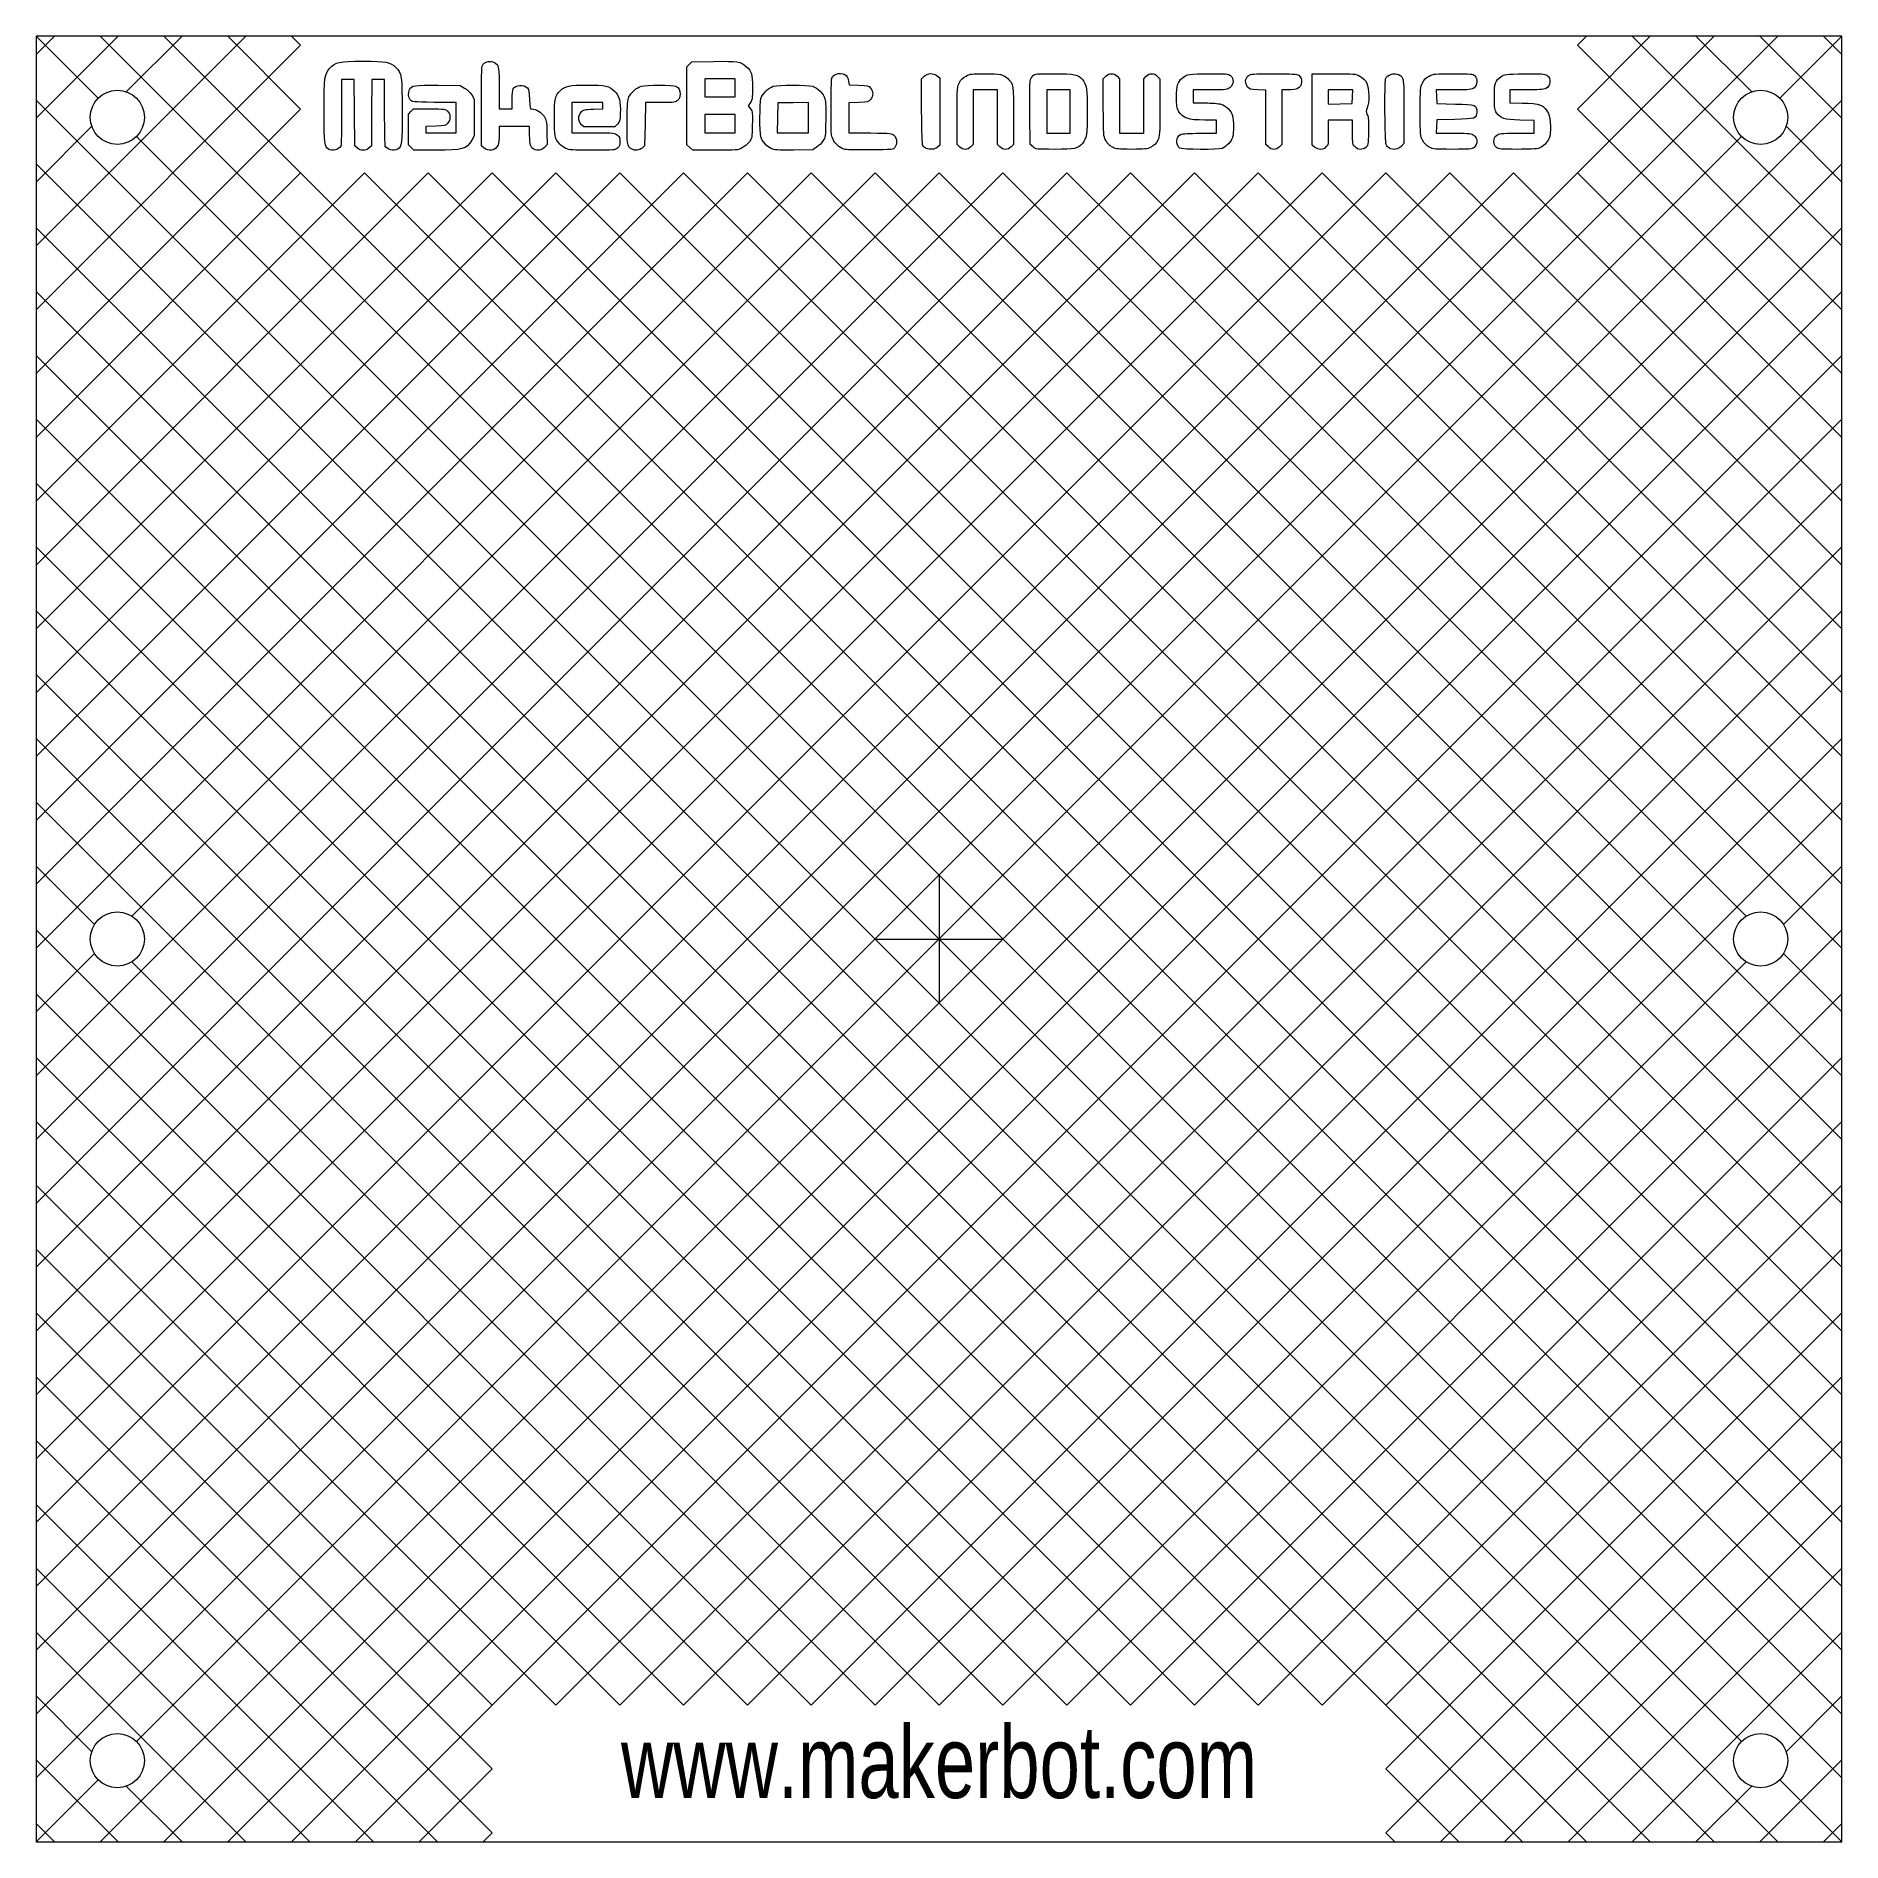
# Model space of a CAD drawing. Header units: millimetres. Extents: x -50 to 50, y -50 to 50.
import ezdxf

# ---------------------------------------------------------------- set-up
doc = ezdxf.new("R2010")
doc.units = ezdxf.units.MM
doc.layers.get('0').update_dxf_attribs({"linetype": 'CONTINUOUS', "lineweight": 0, "true_color": 0x000000})
doc.layers.add('etch', color=1, linetype='CONTINUOUS', lineweight=0, true_color=0xff0000)
doc.layers.add('grid', color=1, linetype='CONTINUOUS', lineweight=0, true_color=0xff0000)
doc.styles.get("Standard").update_dxf_attribs({"font": 'txt', "width": 0.75})

msp = doc.modelspace()

# ---------------------------------------------------------------- linework, layer by layer
for p, q in [((50, 50), (-50, 50)), ((-50, 50), (-50, -50)), ((50, -50), (50, 50)), ((-50, -50), (50, -50))]:
    msp.add_line(p, q)
for centre in [(-45.5, 45.5), (45.5, 45.5), (-45.5, 0), (45.5, 0), (-45.5, -45.5), (45.5, -45.5)]:
    msp.add_circle(centre, 1.5)
at = {"layer": 'etch', "lineweight": 5}
for p, q in [((-13.96, 48.3), (-13.82, 48.44)), ((-13.96, 46.14), (-13.96, 48.3)), ((-13.82, 48.44), (-13.68, 48.58)), ((-13.68, 48.58), (-12.49, 48.6)), ((-32.73, 47.59), (-33.08, 47.59)), ((-33.08, 47.59), (-33.08, 45.79)), ((-32.38, 47.59), (-32.73, 47.59)), ((-32.36, 45.76), (-32.38, 47.59)), ((-31.4, 47.59), (-31.42, 45.76)), ((-31.05, 47.59), (-31.4, 47.59)), ((-30.7, 47.59), (-31.05, 47.59)), ((-30.7, 45.79), (-30.7, 47.59)), ((-27.74, 47.28), (-26.51, 47.26)), ((-26.51, 47.26), (-26.27, 47.12)), ((-24.35, 47.02), (-24.35, 45.97)), ((-12.13, 47.64), (-12.97, 47.64)), ((-12.97, 47.64), (-12.97, 47.13)), ((-12.97, 47.13), (-12.97, 46.63)), ((-11.29, 47.64), (-12.13, 47.64)), ((-11.29, 47.13), (-11.29, 47.64)), ((-11.29, 46.63), (-11.29, 47.13)), ((-11.29, 47.13), (-11.29, 47.13)), ((-5.01, 47.5), (-4.98, 47.3)), ((-4.98, 47.3), (-4.45, 47.28)), ((-0.96, 47.64), (-0.82, 47.78)), ((-0.96, 45.85), (-0.96, 47.64)), ((-0.1, 47.8), (0.05, 47.69)), ((0.05, 47.69), (0.05, 45.82)), ((2.56, 47.02), (1.89, 47.02)), ((1.89, 47.02), (1.89, 45.51)), ((3.24, 47.02), (2.56, 47.02)), ((3.24, 45.51), (3.24, 47.02)), ((6.62, 47.02), (5.97, 47.02)), ((5.97, 47.02), (5.97, 45.82)), ((7.26, 47.02), (6.62, 47.02)), ((7.26, 45.82), (7.26, 47.02)), ((9.1, 47.64), (9.24, 47.78)), ((9.1, 46.06), (9.1, 47.64)), ((9.86, 47.78), (10, 47.64)), ((10, 47.64), (10, 46.13)), ((11.34, 47.64), (11.47, 47.78)), ((11.34, 46.13), (11.34, 47.64)), ((12.09, 47.78), (12.23, 47.64)), ((12.23, 47.64), (12.23, 46.06)), ((15.02, 47.02), (14.08, 47.02)), ((14.08, 47.02), (14.08, 46.66)), ((18.1, 47.01), (17.65, 47.03)), ((18.1, 45.51), (18.1, 47.01)), ((19.35, 47.02), (18.99, 47.02)), ((18.99, 47.02), (18.99, 45.51)), ((20.67, 45.94), (20.67, 47.92)), ((20.67, 47.92), (21.86, 47.92)), ((22.24, 47.02), (21.56, 47.02)), ((21.56, 47.02), (21.56, 46.63)), ((22.91, 47.02), (22.24, 47.02)), ((22.89, 46.65), (22.91, 47.02)), ((28.51, 47.02), (27.54, 47.02)), ((27.54, 47.02), (27.55, 46.65)), ((32.54, 47.02), (31.62, 47.02)), ((31.62, 47.02), (31.62, 46.66)), ((-26.73, 46.32), (-27.96, 46.33)), ((-26.73, 45.48), (-26.73, 46.32)), ((-25.88, 46.74), (-25.74, 46.5)), ((-25.74, 46.5), (-25.74, 45.48)), ((-25.34, 43.93), (-25.34, 46.13)), ((-23.64, 45.97), (-23.64, 46.48)), ((-19.47, 46.32), (-20.33, 46.32)), ((-20.33, 46.32), (-20.33, 45.48)), ((-18.61, 46.32), (-19.47, 46.32)), ((-18.61, 46.15), (-18.61, 46.32)), ((-18.61, 45.98), (-18.61, 46.15)), ((-16.26, 46.32), (-16.28, 45.12)), ((-15.43, 46.32), (-16.26, 46.32)), ((-13.96, 43.98), (-13.96, 46.14)), ((-12.97, 46.63), (-12.13, 46.63)), ((-12.13, 46.63), (-11.29, 46.63)), ((-10.44, 46.32), (-10.56, 46.14)), ((-10.56, 46.14), (-10.44, 45.97)), ((-8.93, 46.3), (-8.94, 45.47)), ((-8.08, 46.31), (-8.93, 46.3)), ((-7.23, 46.32), (-8.08, 46.31)), ((-7.23, 45.48), (-7.23, 46.32)), ((-4.45, 46.33), (-4.99, 46.31)), ((-4.99, 46.31), (-4.99, 45.48)), ((10, 46.13), (10, 44.62)), ((11.34, 44.62), (11.34, 46.13)), ((14.08, 46.66), (14.08, 46.3)), ((14.08, 46.3), (14.73, 46.3)), ((21.56, 46.63), (21.56, 46.24)), ((21.56, 46.24), (22.22, 46.25)), ((22.22, 46.25), (22.88, 46.27)), ((22.88, 46.27), (22.89, 46.65)), ((22.89, 46.65), (22.89, 46.65)), ((27.55, 46.65), (27.57, 46.27)), ((27.57, 46.27), (28.6, 46.24)), ((31.62, 46.66), (31.62, 46.3)), ((31.62, 46.3), (32.31, 46.29)), ((-32.35, 43.93), (-32.36, 45.76)), ((-31.42, 45.76), (-31.43, 43.93)), ((-29.38, 45.68), (-29.24, 45.82)), ((-29.38, 44.83), (-29.38, 45.68)), ((-29.24, 45.82), (-29.1, 45.97)), ((-29.1, 45.97), (-28.22, 45.97)), ((-27.87, 45.01), (-28.41, 44.99)), ((-26.73, 44.65), (-26.73, 45.48)), ((-25.74, 45.48), (-25.74, 44.47)), ((-24.35, 45.97), (-23.99, 45.97)), ((-23.51, 45), (-24.35, 45)), ((-24.35, 45), (-24.35, 44.57)), ((-23.99, 45.97), (-23.64, 45.97)), ((-22.67, 45), (-23.51, 45)), ((-22.67, 44.52), (-22.67, 45)), ((-20.33, 45.48), (-20.33, 44.65)), ((-19.67, 44.98), (-19.81, 45.11)), ((-19.14, 45.96), (-18.61, 45.98)), ((-17.81, 45.12), (-17.95, 44.98)), ((-16.28, 45.12), (-16.3, 43.93)), ((-12.13, 45.66), (-12.97, 45.66)), ((-12.97, 45.66), (-12.97, 45.15)), ((-12.97, 45.15), (-12.97, 44.65)), ((-11.29, 45.66), (-12.13, 45.66)), ((-11.29, 45.15), (-11.29, 45.66)), ((-11.29, 44.65), (-11.29, 45.15)), ((-11.29, 45.15), (-11.29, 45.15)), ((-8.94, 45.47), (-8.96, 44.65)), ((-7.23, 44.65), (-7.23, 45.48)), ((-7.23, 45.48), (-7.23, 45.48)), ((-4.99, 45.48), (-4.99, 44.65)), ((0.05, 45.82), (0.05, 43.96)), ((1, 44), (1, 45.61)), ((1.89, 45.51), (1.89, 44)), ((3.24, 44), (3.24, 45.51)), ((4.13, 45.57), (4.13, 44)), ((5.05, 44), (5.03, 45.66)), ((5.97, 45.82), (5.97, 44.62)), ((7.26, 44.62), (7.26, 45.82)), ((7.26, 45.82), (7.26, 45.82)), ((15.36, 45.35), (14.73, 45.35)), ((15.36, 44.98), (15.36, 45.35)), ((18.1, 44), (18.1, 45.51)), ((18.99, 45.51), (18.99, 44)), ((20.67, 43.96), (20.67, 45.94)), ((22.23, 45.35), (21.56, 45.35)), ((21.56, 45.35), (21.56, 44.67)), ((22.9, 45.35), (22.23, 45.35)), ((22.9, 44.67), (22.9, 45.35)), ((25.75, 45.79), (25.75, 44.05)), ((27.57, 45.37), (27.55, 45)), ((28.57, 45.39), (27.57, 45.37)), ((32.96, 45.33), (32.17, 45.35)), ((32.96, 44.98), (32.96, 45.33)), ((-29.38, 43.98), (-29.38, 44.83)), ((-28.41, 44.99), (-28.41, 44.82)), ((-28.41, 44.82), (-28.41, 44.65)), ((-28.41, 44.65), (-27.57, 44.65)), ((-27.57, 44.65), (-26.73, 44.65)), ((-25.74, 44.47), (-25.88, 44.23)), ((-21.71, 44.66), (-21.7, 43.99)), ((-20.33, 44.65), (-19.14, 44.65)), ((-18.81, 44.98), (-19.67, 44.98)), ((-17.95, 44.98), (-18.81, 44.98)), ((-12.97, 44.65), (-12.13, 44.65)), ((-12.13, 44.65), (-11.29, 44.65)), ((-8.96, 44.65), (-8.09, 44.65)), ((-8.09, 44.65), (-7.23, 44.65)), ((-4.99, 44.65), (-3.8, 44.64)), ((5.97, 44.62), (6.62, 44.62)), ((6.62, 44.62), (7.26, 44.62)), ((10, 44.62), (10.67, 44.62)), ((10.67, 44.62), (11.34, 44.62)), ((14.44, 44.62), (15.36, 44.62)), ((15.36, 44.62), (15.36, 44.98)), ((25.75, 44.05), (25.59, 43.89)), ((27.55, 45), (27.54, 44.62)), ((27.54, 44.62), (28.51, 44.62)), ((31.99, 44.62), (32.96, 44.62)), ((32.96, 44.62), (32.96, 44.98)), ((-33.81, 43.74), (-33.81, 43.74)), ((-32.21, 43.8), (-32.35, 43.93)), ((-31.43, 43.93), (-31.58, 43.8)), ((-29.23, 43.83), (-29.38, 43.98)), ((-29.08, 43.68), (-29.23, 43.83)), ((-29.23, 43.83), (-29.23, 43.83)), ((-27.86, 43.68), (-29.08, 43.68)), ((-25.19, 43.8), (-25.34, 43.93)), ((-25.19, 43.8), (-25.19, 43.8)), ((-21.7, 43.99), (-21.85, 43.83)), ((-20.66, 43.78), (-20.66, 43.78)), ((-17.03, 43.75), (-17.03, 43.75)), ((-16.3, 43.93), (-16.44, 43.8)), ((-13.79, 43.83), (-13.96, 43.98)), ((-13.63, 43.68), (-13.79, 43.83)), ((-13.79, 43.83), (-13.79, 43.83)), ((-12.39, 43.68), (-13.63, 43.68)), ((-9.29, 43.77), (-9.29, 43.77)), ((-6.99, 43.71), (-8.04, 43.69)), ((-6.78, 43.85), (-6.99, 43.71)), ((-5.27, 43.74), (-5.27, 43.74)), ((-0.71, 43.78), (-0.71, 43.78)), ((0.05, 43.96), (-0.1, 43.84)), ((1.14, 43.86), (1, 44)), ((1.14, 43.86), (1.14, 43.86)), ((1.89, 44), (1.76, 43.86)), ((3.37, 43.86), (3.24, 44)), ((4.13, 44), (3.99, 43.86)), ((5.21, 43.86), (5.05, 44)), ((5.21, 43.86), (5.21, 43.86)), ((9.6, 43.85), (9.6, 43.85)), ((13.33, 43.8), (13.33, 43.8)), ((18.24, 43.86), (18.1, 44)), ((18.24, 43.86), (18.24, 43.86)), ((18.99, 44), (18.86, 43.86)), ((20.82, 43.84), (20.67, 43.96)), ((20.82, 43.84), (20.82, 43.84)), ((24.94, 43.79), (24.94, 43.79)), ((27.15, 43.85), (27.15, 43.85)), ((30.88, 43.84), (30.88, 43.84))]:
    msp.add_line(p, q, dxfattribs=at)
for points in [[(-34.05, 45.81), (-34.05, 47.75), (-34.03, 47.91), (-33.73, 48.23)], [(-33.73, 48.23), (-33.42, 48.57), (-33.24, 48.61), (-31.89, 48.61)], [(-31.89, 48.61), (-30.59, 48.61), (-30.39, 48.57), (-30.08, 48.27)], [(-30.08, 48.27), (-29.75, 47.95), (-29.73, 47.82), (-29.73, 45.85)], [(-25.34, 46.13), (-25.34, 48.23), (-25.33, 48.35), (-25.24, 48.45)], [(-25.24, 48.45), (-25.11, 48.6), (-24.83, 48.64), (-24.62, 48.54)], [(-24.62, 48.54), (-24.38, 48.42), (-24.35, 48.24), (-24.35, 47.02)], [(-12.49, 48.6), (-11.15, 48.62), (-10.98, 48.59), (-10.68, 48.32)], [(-10.68, 48.32), (-10.37, 48.04), (-10.33, 47.9), (-10.33, 47.15)], [(-5.94, 47.66), (-5.86, 47.94), (-5.34, 48.04), (-5.12, 47.8)], [(-29.28, 46.47), (-29.39, 46.6), (-29.41, 46.86), (-29.32, 47.05)], [(-29.32, 47.05), (-29.22, 47.27), (-29.07, 47.29), (-27.74, 47.28)], [(-26.27, 47.12), (-26.11, 47.03), (-25.98, 46.9), (-25.88, 46.74)], [(-23.64, 46.48), (-23.64, 46.76), (-23.61, 47.03), (-23.59, 47.08)], [(-23.59, 47.08), (-23.46, 47.31), (-22.98, 47.34), (-22.79, 47.13)], [(-22.79, 47.13), (-22.71, 47.04), (-22.69, 46.92), (-22.68, 46.49)], [(-20.96, 46.99), (-20.7, 47.24), (-20.46, 47.29), (-19.51, 47.29)], [(-19.51, 47.29), (-18.46, 47.29), (-18.25, 47.24), (-17.97, 46.95)], [(-17.18, 46.63), (-17.07, 46.86), (-16.73, 47.17), (-16.49, 47.23)], [(-16.49, 47.23), (-16.22, 47.31), (-14.72, 47.3), (-14.58, 47.23)], [(-14.58, 47.23), (-14.4, 47.13), (-14.34, 47.02), (-14.34, 46.79)], [(-10.33, 47.15), (-10.33, 46.54), (-10.34, 46.47), (-10.44, 46.32)], [(-9.86, 46.54), (-9.79, 46.8), (-9.45, 47.14), (-9.18, 47.22)], [(-9.18, 47.22), (-8.9, 47.31), (-7.29, 47.31), (-7, 47.22)], [(-7, 47.22), (-6.72, 47.14), (-6.4, 46.81), (-6.32, 46.52)], [(-5.98, 46.02), (-5.98, 46.84), (-5.96, 47.58), (-5.94, 47.66)], [(-5.12, 47.8), (-5.07, 47.74), (-5.02, 47.61), (-5.01, 47.5)], [(-4.45, 47.28), (-3.94, 47.26), (-3.91, 47.26), (-3.79, 47.12)], [(-3.79, 47.12), (-3.72, 47.03), (-3.67, 46.91), (-3.67, 46.8)], [(-0.82, 47.78), (-0.64, 47.96), (-0.31, 47.97), (-0.1, 47.8)], [(1, 45.61), (1, 47.17), (1.01, 47.22), (1.13, 47.44)], [(1.13, 47.44), (1.2, 47.57), (1.34, 47.71), (1.5, 47.79)], [(1.5, 47.79), (1.72, 47.91), (1.81, 47.92), (2.54, 47.92)], [(2.54, 47.92), (3.4, 47.92), (3.56, 47.88), (3.81, 47.65)], [(3.81, 47.65), (4.12, 47.37), (4.13, 47.27), (4.13, 45.57)], [(5.03, 45.66), (5.02, 46.58), (5.03, 47.41), (5.05, 47.51)], [(5.05, 47.51), (5.07, 47.61), (5.14, 47.74), (5.2, 47.81)], [(5.2, 47.81), (5.31, 47.91), (5.4, 47.92), (6.38, 47.92)], [(6.38, 47.92), (7.54, 47.92), (7.69, 47.88), (7.94, 47.59)], [(7.94, 47.59), (8.17, 47.31), (8.21, 47.08), (8.21, 45.82)], [(9.24, 47.78), (9.33, 47.87), (9.44, 47.92), (9.55, 47.92)], [(9.55, 47.92), (9.66, 47.92), (9.77, 47.87), (9.86, 47.78)], [(11.47, 47.78), (11.56, 47.87), (11.68, 47.92), (11.78, 47.92)], [(11.78, 47.92), (11.89, 47.92), (12.01, 47.87), (12.09, 47.78)], [(13.15, 46.63), (13.16, 47.26), (13.21, 47.43), (13.47, 47.68)], [(13.47, 47.68), (13.7, 47.89), (13.88, 47.92), (14.97, 47.92)], [(14.97, 47.92), (15.91, 47.92), (16.03, 47.91), (16.15, 47.81)], [(16.12, 47.16), (15.97, 47.03), (15.94, 47.02), (15.02, 47.02)], [(16.15, 47.81), (16.34, 47.66), (16.33, 47.33), (16.12, 47.16)], [(17.09, 47.18), (16.93, 47.38), (16.95, 47.66), (17.13, 47.8)], [(17.65, 47.03), (17.25, 47.05), (17.18, 47.07), (17.09, 47.18)], [(17.13, 47.8), (17.27, 47.91), (17.35, 47.92), (18.54, 47.92)], [(18.54, 47.92), (19.57, 47.92), (19.83, 47.9), (19.92, 47.83)], [(19.85, 47.09), (19.78, 47.05), (19.55, 47.02), (19.35, 47.02)], [(19.92, 47.83), (20.17, 47.66), (20.13, 47.21), (19.85, 47.09)], [(21.86, 47.92), (23, 47.92), (23.07, 47.91), (23.3, 47.79)], [(23.3, 47.79), (23.66, 47.6), (23.8, 47.3), (23.8, 46.7)], [(24.76, 43.99), (24.69, 44.13), (24.67, 47.39), (24.73, 47.63)], [(24.73, 47.63), (24.79, 47.86), (25.2, 47.99), (25.49, 47.85)], [(25.49, 47.85), (25.74, 47.74), (25.75, 47.62), (25.75, 45.79)], [(26.65, 45.82), (26.65, 47.11), (26.65, 47.18), (26.77, 47.42)], [(26.77, 47.42), (26.87, 47.6), (26.97, 47.7), (27.15, 47.79)], [(27.15, 47.79), (27.38, 47.91), (27.47, 47.92), (28.48, 47.92)], [(28.48, 47.92), (29.48, 47.92), (29.56, 47.91), (29.67, 47.8)], [(29.63, 47.14), (29.49, 47.03), (29.41, 47.02), (28.51, 47.02)], [(29.67, 47.8), (29.84, 47.63), (29.82, 47.29), (29.63, 47.14)], [(30.76, 46.63), (30.76, 47.41), (30.79, 47.51), (31.14, 47.77)], [(31.14, 47.77), (31.28, 47.88), (31.39, 47.89), (32.41, 47.91)], [(32.41, 47.91), (33.33, 47.92), (33.55, 47.91), (33.66, 47.84)], [(33.6, 47.09), (33.51, 47.05), (33.11, 47.02), (32.54, 47.02)], [(33.66, 47.84), (33.92, 47.67), (33.88, 47.22), (33.6, 47.09)], [(-27.96, 46.33), (-29.17, 46.35), (-29.18, 46.35), (-29.28, 46.47)], [(-22.68, 46.49), (-22.66, 45.99), (-22.66, 45.97), (-22.55, 45.97)], [(-21.3, 45.49), (-21.3, 46.55), (-21.26, 46.71), (-20.96, 46.99)], [(-17.97, 46.95), (-17.7, 46.69), (-17.62, 46.39), (-17.65, 45.73)], [(-17.27, 45.33), (-17.26, 46.2), (-17.24, 46.49), (-17.18, 46.63)], [(-14.46, 46.45), (-14.59, 46.32), (-14.6, 46.32), (-15.43, 46.32)], [(-14.34, 46.79), (-14.34, 46.62), (-14.37, 46.54), (-14.46, 46.45)], [(-9.87, 44.43), (-9.94, 44.68), (-9.93, 46.29), (-9.86, 46.54)], [(-6.32, 46.52), (-6.27, 46.36), (-6.26, 46), (-6.27, 45.35)], [(-5.87, 44.28), (-5.98, 44.51), (-5.98, 44.59), (-5.98, 46.02)], [(-3.79, 46.49), (-3.91, 46.35), (-3.94, 46.35), (-4.45, 46.33)], [(-3.67, 46.8), (-3.67, 46.7), (-3.72, 46.58), (-3.79, 46.49)], [(9.23, 44.23), (9.11, 44.46), (9.1, 44.51), (9.1, 46.06)], [(12.23, 46.06), (12.23, 44.53), (12.23, 44.47), (12.11, 44.23)], [(13.27, 45.85), (13.17, 46.01), (13.15, 46.14), (13.15, 46.63)], [(14.73, 46.3), (15.09, 46.3), (15.49, 46.27), (15.61, 46.23)], [(15.61, 46.23), (15.89, 46.16), (16.17, 45.88), (16.25, 45.6)], [(23.71, 46.03), (23.64, 45.85), (23.64, 45.81), (23.72, 45.64)], [(23.8, 46.7), (23.8, 46.41), (23.77, 46.16), (23.71, 46.03)], [(28.6, 46.24), (29.74, 46.21), (29.78, 46.2), (29.78, 45.79)], [(30.87, 45.76), (30.77, 45.9), (30.76, 45.99), (30.76, 46.63)], [(32.31, 46.29), (33.26, 46.29), (33.54, 46.18), (33.75, 45.71)], [(-33.81, 43.74), (-34.03, 43.86), (-34.05, 44.04), (-34.05, 45.81)], [(-33.08, 45.79), (-33.08, 44.8), (-33.1, 43.96), (-33.12, 43.91)], [(-30.67, 43.91), (-30.68, 43.96), (-30.7, 44.8), (-30.7, 45.79)], [(-29.73, 45.85), (-29.73, 44.03), (-29.75, 43.86), (-29.98, 43.74)], [(-28.22, 45.97), (-27.35, 45.97), (-27.34, 45.96), (-27.21, 45.84)], [(-27.21, 45.17), (-27.33, 45.03), (-27.36, 45.03), (-27.87, 45.01)], [(-27.21, 45.84), (-27.04, 45.67), (-27.04, 45.37), (-27.21, 45.17)], [(-22.55, 45.97), (-22.33, 45.96), (-22.02, 45.77), (-21.87, 45.56)], [(-21.87, 45.56), (-21.74, 45.35), (-21.73, 45.3), (-21.71, 44.66)], [(-21, 44.02), (-21.27, 44.3), (-21.3, 44.46), (-21.3, 45.49)], [(-19.81, 45.11), (-20, 45.3), (-20, 45.61), (-19.81, 45.8)], [(-19.81, 45.8), (-19.68, 45.93), (-19.64, 45.94), (-19.14, 45.96)], [(-17.65, 45.73), (-17.67, 45.29), (-17.68, 45.25), (-17.81, 45.12)], [(-17.03, 43.75), (-17.26, 43.86), (-17.3, 44.1), (-17.27, 45.33)], [(-10.34, 45.07), (-10.35, 44.38), (-10.36, 44.35), (-10.5, 44.15)], [(-10.44, 45.97), (-10.32, 45.8), (-10.32, 45.75), (-10.34, 45.07)], [(-6.27, 45.35), (-6.29, 44.42), (-6.29, 44.41), (-6.43, 44.2)], [(-0.9, 43.94), (-0.93, 44.01), (-0.96, 44.69), (-0.96, 45.85)], [(8.21, 45.82), (8.21, 44.56), (8.17, 44.33), (7.94, 44.06)], [(14.73, 45.35), (13.79, 45.35), (13.51, 45.45), (13.27, 45.85)], [(16.25, 45.6), (16.33, 45.32), (16.33, 44.66), (16.26, 44.39)], [(23.72, 45.64), (23.79, 45.49), (23.8, 45.3), (23.79, 44.7)], [(26.78, 44.23), (26.65, 44.46), (26.65, 44.52), (26.65, 45.82)], [(29.78, 45.79), (29.78, 45.43), (29.71, 45.41), (28.57, 45.39)], [(32.17, 45.35), (31.29, 45.38), (31.11, 45.43), (30.87, 45.76)], [(33.75, 45.71), (33.88, 45.43), (33.9, 44.6), (33.78, 44.32)], [(-25.88, 44.23), (-26.18, 43.73), (-26.35, 43.68), (-27.86, 43.68)], [(-24.35, 44.57), (-24.35, 44.3), (-24.38, 44.07), (-24.42, 43.96)], [(-22.43, 43.74), (-22.62, 43.82), (-22.67, 43.99), (-22.67, 44.52)], [(-20.66, 43.78), (-20.78, 43.83), (-20.93, 43.94), (-21, 44.02)], [(-19.14, 44.65), (-17.96, 44.65), (-17.95, 44.64), (-17.81, 44.52)], [(-17.81, 44.52), (-17.69, 44.42), (-17.67, 44.36), (-17.67, 44.16)], [(-17.67, 44.16), (-17.67, 43.97), (-17.69, 43.9), (-17.81, 43.8)], [(-10.5, 44.15), (-10.59, 44.02), (-10.74, 43.89), (-10.9, 43.81)], [(-9.29, 43.77), (-9.54, 43.89), (-9.8, 44.18), (-9.87, 44.43)], [(-6.43, 44.2), (-6.5, 44.08), (-6.66, 43.92), (-6.78, 43.85)], [(-5.27, 43.74), (-5.53, 43.83), (-5.76, 44.04), (-5.87, 44.28)], [(-3.8, 44.64), (-2.62, 44.62), (-2.61, 44.62), (-2.48, 44.5)], [(-2.48, 44.5), (-2.32, 44.34), (-2.3, 44.01), (-2.45, 43.83)], [(7.94, 44.06), (7.69, 43.76), (7.54, 43.73), (6.4, 43.73)], [(9.6, 43.85), (9.44, 43.94), (9.32, 44.06), (9.23, 44.23)], [(12.11, 44.23), (12.02, 44.05), (11.91, 43.94), (11.73, 43.85)], [(13.33, 43.8), (13.09, 43.98), (13.12, 44.43), (13.38, 44.56)], [(13.38, 44.56), (13.47, 44.6), (13.87, 44.62), (14.44, 44.62)], [(16.26, 44.39), (16.19, 44.17), (15.91, 43.87), (15.68, 43.78)], [(21.56, 44.67), (21.56, 44.03), (21.56, 43.99), (21.43, 43.86)], [(23.04, 43.86), (22.91, 43.99), (22.9, 44.03), (22.9, 44.67)], [(23.79, 44.7), (23.77, 43.98), (23.76, 43.93), (23.64, 43.83)], [(27.15, 43.85), (26.98, 43.94), (26.87, 44.06), (26.78, 44.23)], [(28.51, 44.62), (29.41, 44.62), (29.49, 44.61), (29.63, 44.5)], [(29.63, 44.5), (29.84, 44.34), (29.84, 44.01), (29.63, 43.84)], [(30.73, 44.17), (30.73, 44.34), (30.76, 44.41), (30.88, 44.5)], [(30.88, 43.84), (30.76, 43.93), (30.73, 44.01), (30.73, 44.17)], [(30.88, 44.5), (31.01, 44.61), (31.1, 44.62), (31.99, 44.62)], [(33.78, 44.32), (33.69, 44.11), (33.44, 43.87), (33.23, 43.79)], [(-33.12, 43.91), (-33.19, 43.72), (-33.61, 43.62), (-33.81, 43.74)], [(-31.58, 43.8), (-31.76, 43.64), (-32.02, 43.64), (-32.21, 43.8)], [(-29.98, 43.74), (-30.19, 43.62), (-30.59, 43.72), (-30.67, 43.91)], [(-24.42, 43.96), (-24.54, 43.67), (-24.94, 43.59), (-25.19, 43.8)], [(-21.85, 43.83), (-22.01, 43.67), (-22.21, 43.64), (-22.43, 43.74)], [(-19.21, 43.68), (-20.32, 43.68), (-20.48, 43.69), (-20.66, 43.78)], [(-17.81, 43.8), (-17.95, 43.68), (-17.95, 43.68), (-19.21, 43.68)], [(-16.44, 43.8), (-16.6, 43.67), (-16.83, 43.64), (-17.03, 43.75)], [(-10.9, 43.81), (-11.16, 43.68), (-11.17, 43.68), (-12.39, 43.68)], [(-8.04, 43.69), (-8.97, 43.68), (-9.1, 43.69), (-9.29, 43.77)], [(-3.83, 43.7), (-4.65, 43.69), (-5.18, 43.71), (-5.27, 43.74)], [(-2.45, 43.83), (-2.54, 43.71), (-2.55, 43.71), (-3.83, 43.7)], [(-0.71, 43.78), (-0.78, 43.81), (-0.86, 43.88), (-0.9, 43.94)], [(-0.1, 43.84), (-0.25, 43.72), (-0.5, 43.7), (-0.71, 43.78)], [(1.45, 43.73), (1.34, 43.73), (1.22, 43.78), (1.14, 43.86)], [(1.76, 43.86), (1.67, 43.78), (1.56, 43.73), (1.45, 43.73)], [(3.68, 43.73), (3.57, 43.73), (3.46, 43.78), (3.37, 43.86)], [(3.99, 43.86), (3.91, 43.78), (3.79, 43.73), (3.68, 43.73)], [(6.4, 43.73), (5.39, 43.73), (5.36, 43.73), (5.21, 43.86)], [(10.67, 43.73), (9.92, 43.73), (9.83, 43.74), (9.6, 43.85)], [(11.73, 43.85), (11.51, 43.74), (11.41, 43.73), (10.67, 43.73)], [(15.68, 43.78), (15.45, 43.7), (13.45, 43.71), (13.33, 43.8)], [(18.55, 43.73), (18.44, 43.73), (18.32, 43.78), (18.24, 43.86)], [(18.86, 43.86), (18.77, 43.78), (18.66, 43.73), (18.55, 43.73)], [(21.43, 43.86), (21.26, 43.69), (21.02, 43.68), (20.82, 43.84)], [(23.64, 43.83), (23.46, 43.68), (23.21, 43.7), (23.04, 43.86)], [(24.94, 43.79), (24.87, 43.82), (24.79, 43.91), (24.76, 43.99)], [(25.59, 43.89), (25.42, 43.72), (25.17, 43.68), (24.94, 43.79)], [(28.44, 43.73), (27.45, 43.73), (27.38, 43.73), (27.15, 43.85)], [(29.63, 43.84), (29.49, 43.73), (29.41, 43.73), (28.44, 43.73)], [(32.05, 43.73), (31.1, 43.73), (31.01, 43.73), (30.88, 43.84)], [(33.23, 43.79), (33.13, 43.75), (32.63, 43.73), (32.05, 43.73)]]:
    msp.add_open_spline(points, degree=3, dxfattribs=at)
at = {"layer": 'grid'}
for p, q in [((48.99, 50), (50, 48.99)), ((-50, -46.46), (46.46, 50)), ((-50, -42.93), (42.93, 50)), ((-50, 38.39), (-38.39, 50)), ((-50, 45.46), (-45.46, 50)), ((-50, 48.99), (-48.99, 50)), ((-50, 50), (-46.56, 46.56)), ((-50, 34.85), (-35.36, 49.5)), ((-46.46, 50), (50, -46.46)), ((-45.01, 46.92), (-41.92, 50)), ((-42.93, 50), (50, -42.93)), ((-39.39, 50), (-35.36, 45.96)), ((-35.86, 50), (-35.36, 49.5)), ((35.36, 45.96), (39.39, 50)), ((35.36, 49.5), (35.86, 50)), ((35.36, 49.5), (50, 34.85)), ((38.39, 50), (50, 38.39)), ((41.92, 50), (45.01, 46.92)), ((45.46, 50), (50, 45.46)), ((46.56, 46.56), (50, 50)), ((-50, 46.46), (46.46, -50)), ((-46.46, -50), (50, 46.46)), ((-50, 31.32), (-35.36, 45.96)), ((-50, 41.92), (-46.92, 45.01)), ((35.36, 45.96), (50, 31.32)), ((46.92, 45.01), (50, 41.92)), ((-44.44, 44.44), (44.44, -44.44)), ((-44.44, -44.44), (44.44, 44.44)), ((-50, 42.93), (42.93, -50)), ((-50, 27.78), (-35.36, 42.43)), ((-50, 24.25), (-31.82, 42.43)), ((-50, 20.71), (-28.28, 42.43)), ((-50, 17.18), (-24.75, 42.43)), ((-50, 13.64), (-21.21, 42.43)), ((-50, 10.1), (-17.68, 42.43)), ((-50, 6.57), (-14.14, 42.43)), ((-50, 3.03), (-10.61, 42.43)), ((-50, -0.5), (-7.07, 42.43)), ((-50, -7.57), (0, 42.43)), ((-50, -11.11), (3.54, 42.43)), ((-50, -14.64), (7.07, 42.43)), ((-50, -18.18), (10.61, 42.43)), ((-50, -21.72), (14.14, 42.43)), ((-50, -25.25), (17.68, 42.43)), ((-50, -28.79), (21.21, 42.43)), ((-50, -32.32), (24.75, 42.43)), ((-50, -35.86), (28.28, 42.43)), ((-50, -39.39), (31.82, 42.43)), ((-44.7, 1.27), (-3.54, 42.43)), ((-42.93, -50), (50, 42.93)), ((-31.82, 42.43), (50, -39.39)), ((-28.28, 42.43), (50, -35.86)), ((-24.75, 42.43), (50, -32.32)), ((-21.21, 42.43), (50, -28.79)), ((-17.68, 42.43), (50, -25.25)), ((-14.14, 42.43), (50, -21.72)), ((-10.61, 42.43), (50, -18.18)), ((-7.07, 42.43), (50, -14.64)), ((-3.54, 42.43), (50, -11.11)), ((0, 42.43), (50, -7.57)), ((3.54, 42.43), (44.7, 1.27)), ((7.07, 42.43), (50, -0.5)), ((10.61, 42.43), (50, 3.03)), ((14.14, 42.43), (50, 6.57)), ((14.14, 42.43), (50, 6.57)), ((17.68, 42.43), (50, 10.1)), ((21.21, 42.43), (50, 13.64)), ((24.75, 42.43), (50, 17.18)), ((28.28, 42.43), (50, 20.71)), ((31.82, 42.43), (50, 24.25)), ((35.36, 42.43), (50, 27.78)), ((-50, 39.39), (39.39, -50)), ((-39.39, -50), (50, 39.39)), ((-50, 35.86), (35.86, -50)), ((-35.86, -50), (50, 35.86)), ((-50, 32.32), (32.32, -50)), ((-32.32, -50), (50, 32.32)), ((-50, 28.79), (21.21, -42.43)), ((-21.21, -42.43), (50, 28.79)), ((-50, 25.25), (17.68, -42.43)), ((-17.68, -42.43), (50, 25.25)), ((-50, 21.72), (14.14, -42.43)), ((-14.14, -42.43), (50, 21.72)), ((-50, 18.18), (10.61, -42.43)), ((-10.61, -42.43), (50, 18.18)), ((-50, 14.64), (7.07, -42.43)), ((-7.07, -42.43), (50, 14.64)), ((-50, 11.11), (3.54, -42.43)), ((-3.54, -42.43), (50, 11.11)), ((-50, 7.57), (0, -42.43)), ((0, -42.43), (50, 7.57)), ((-50, 4.04), (-46.77, 0.8)), ((46.77, 0.8), (50, 4.04)), ((0, 3.54), (0, -3.54)), ((-50, 0.5), (-7.07, -42.43)), ((-3.54, 0), (3.54, 0)), ((7.07, -42.43), (50, 0.5)), ((-50, -4.04), (-46.77, -0.8)), ((46.77, -0.8), (50, -4.04)), ((-44.7, -1.27), (-3.54, -42.43)), ((3.54, -42.43), (44.7, -1.27)), ((-50, -3.03), (-10.61, -42.43)), ((10.61, -42.43), (50, -3.03)), ((-50, -6.57), (-14.14, -42.43)), ((14.14, -42.43), (50, -6.57)), ((-50, -10.1), (-17.68, -42.43)), ((17.68, -42.43), (50, -10.1)), ((-50, -13.64), (-21.21, -42.43)), ((21.21, -42.43), (50, -13.64)), ((-50, -17.18), (-24.75, -42.43)), ((24.75, -42.43), (50, -17.18)), ((-50, -20.71), (-24.75, -45.96)), ((24.75, -45.96), (50, -20.71)), ((-50, -24.25), (-24.75, -49.5)), ((24.75, -49.5), (50, -24.25)), ((-50, -27.78), (-27.78, -50)), ((27.78, -50), (50, -27.78)), ((-50, -31.32), (-31.32, -50)), ((31.32, -50), (50, -31.32)), ((-50, -34.85), (-34.85, -50)), ((34.85, -50), (50, -34.85)), ((-50, -38.39), (-38.39, -50)), ((38.39, -50), (50, -38.39)), ((-50, -41.92), (-46.92, -45.01)), ((46.92, -45.01), (50, -41.92)), ((-50, -45.46), (-45.46, -50)), ((-28.79, -50), (-24.75, -45.96)), ((24.75, -45.96), (28.79, -50)), ((45.46, -50), (50, -45.46)), ((-50, -50), (-46.56, -46.56)), ((-45.01, -46.92), (-41.92, -50)), ((41.92, -50), (45.01, -46.92)), ((46.56, -46.56), (50, -50)), ((-50, -48.99), (-48.99, -50)), ((48.99, -50), (50, -48.99)), ((-25.25, -50), (-24.75, -49.5)), ((24.75, -49.5), (25.25, -50))]:
    msp.add_line(p, q, dxfattribs=at)

# ---------------------------------------------------------------- texts
at = {"layer": 'etch', "insert": (0, -45.6), "char_height": 4, "width": 100, "attachment_point": 5}
msp.add_mtext('www.makerbot.com', dxfattribs=at)

doc.saveas('drawing.dxf')
